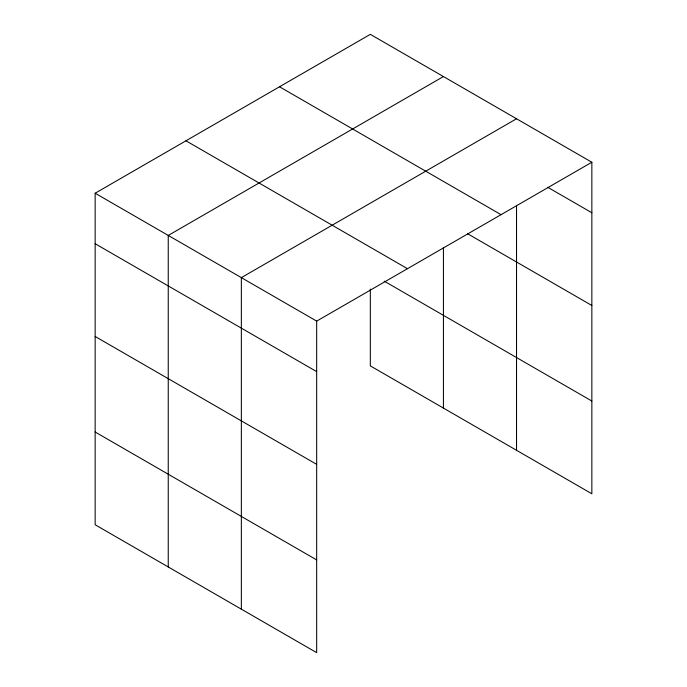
<?xml version="1.0" encoding="UTF-8"?>
<svg xmlns="http://www.w3.org/2000/svg" width="687" height="687" viewBox="0 0 687 687"><rect width="100%" height="100%" fill="white"/><g stroke="black" fill="none" stroke-linecap="round" stroke-linejoin="round"><path stroke-width="1.03" d="M516.538 205.507L516.538 450.286M95.15 193.227L316.673 321.121L316.673 652.65L95.15 524.756L95.15 193.227L370.327 34.35L591.851 162.244L591.851 493.773L370.327 365.879L370.327 289.124M443.433 76.558L168.246 235.435L168.246 566.964M516.538 118.765L241.352 277.634L241.352 609.163M316.673 321.121L591.851 162.244M547.762 187.293L591.851 212.747M279.523 86.777L501.046 214.679M467.495 233.683L591.851 305.483M185.954 140.801L407.477 268.694M384.213 281.155L591.851 401.036M95.15 243.73L316.673 371.624M95.15 336.467L316.673 464.36M95.15 432.011L316.673 559.914M443.433 247.397L443.433 408.087"/></g></svg>
